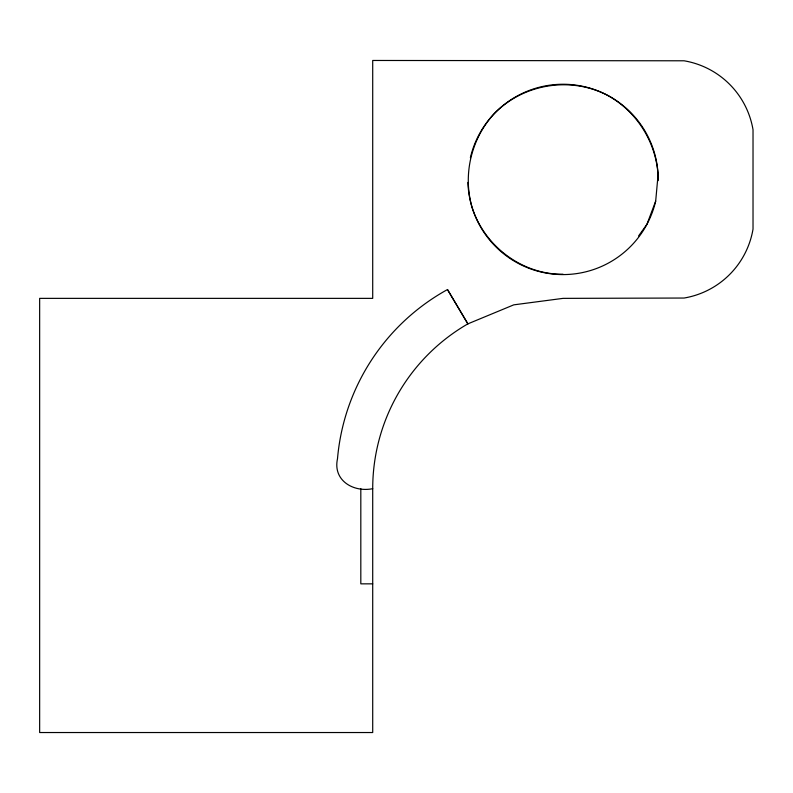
<?xml version="1.0" encoding="UTF-8"?>
<svg xmlns="http://www.w3.org/2000/svg" width="793" height="793" viewBox="0 0 793 793"><rect width="100%" height="100%" fill="white"/><g stroke="black" fill="none" stroke-linecap="round" stroke-linejoin="round"><path stroke-width="1.19" d="M658.15 174.044L655.682 201.135L646.9 224.369L638.603 235.917M563.03 274.229C521.972 274.715 484.077 245.899 471.934 206.933C462.785 174.698 471.131 139.092 493.652 114.281C522.617 83.771 570.801 75.88 607.983 95.547C637.255 111.872 656.525 142.948 658.14 176.413A95.16 95.16 0 0 0 470.378 157.698M447.49 289.554L467.87 323.861L447.49 289.554A214.1 214.1 0 0 0 337.501 458.701C332.654 480.538 353.48 492.592 372.71 488.686A190.32 190.32 0 0 1 467.87 323.861L513.775 304.849L563.03 298.366L684.081 298.039A84.108 84.108 0 0 0 753.023 229.098L753.023 129.735A84.108 84.108 0 0 0 684.081 60.793L372.71 60.466L372.71 298.366L39.65 298.366L39.65 732.534L372.71 732.534L372.71 488.686M372.71 583.846L360.815 583.846L360.815 488.686M658.19 174.41L658.19 180.626M655.682 201.135A95.16 95.16 0 0 1 467.92 182.42"/></g></svg>
